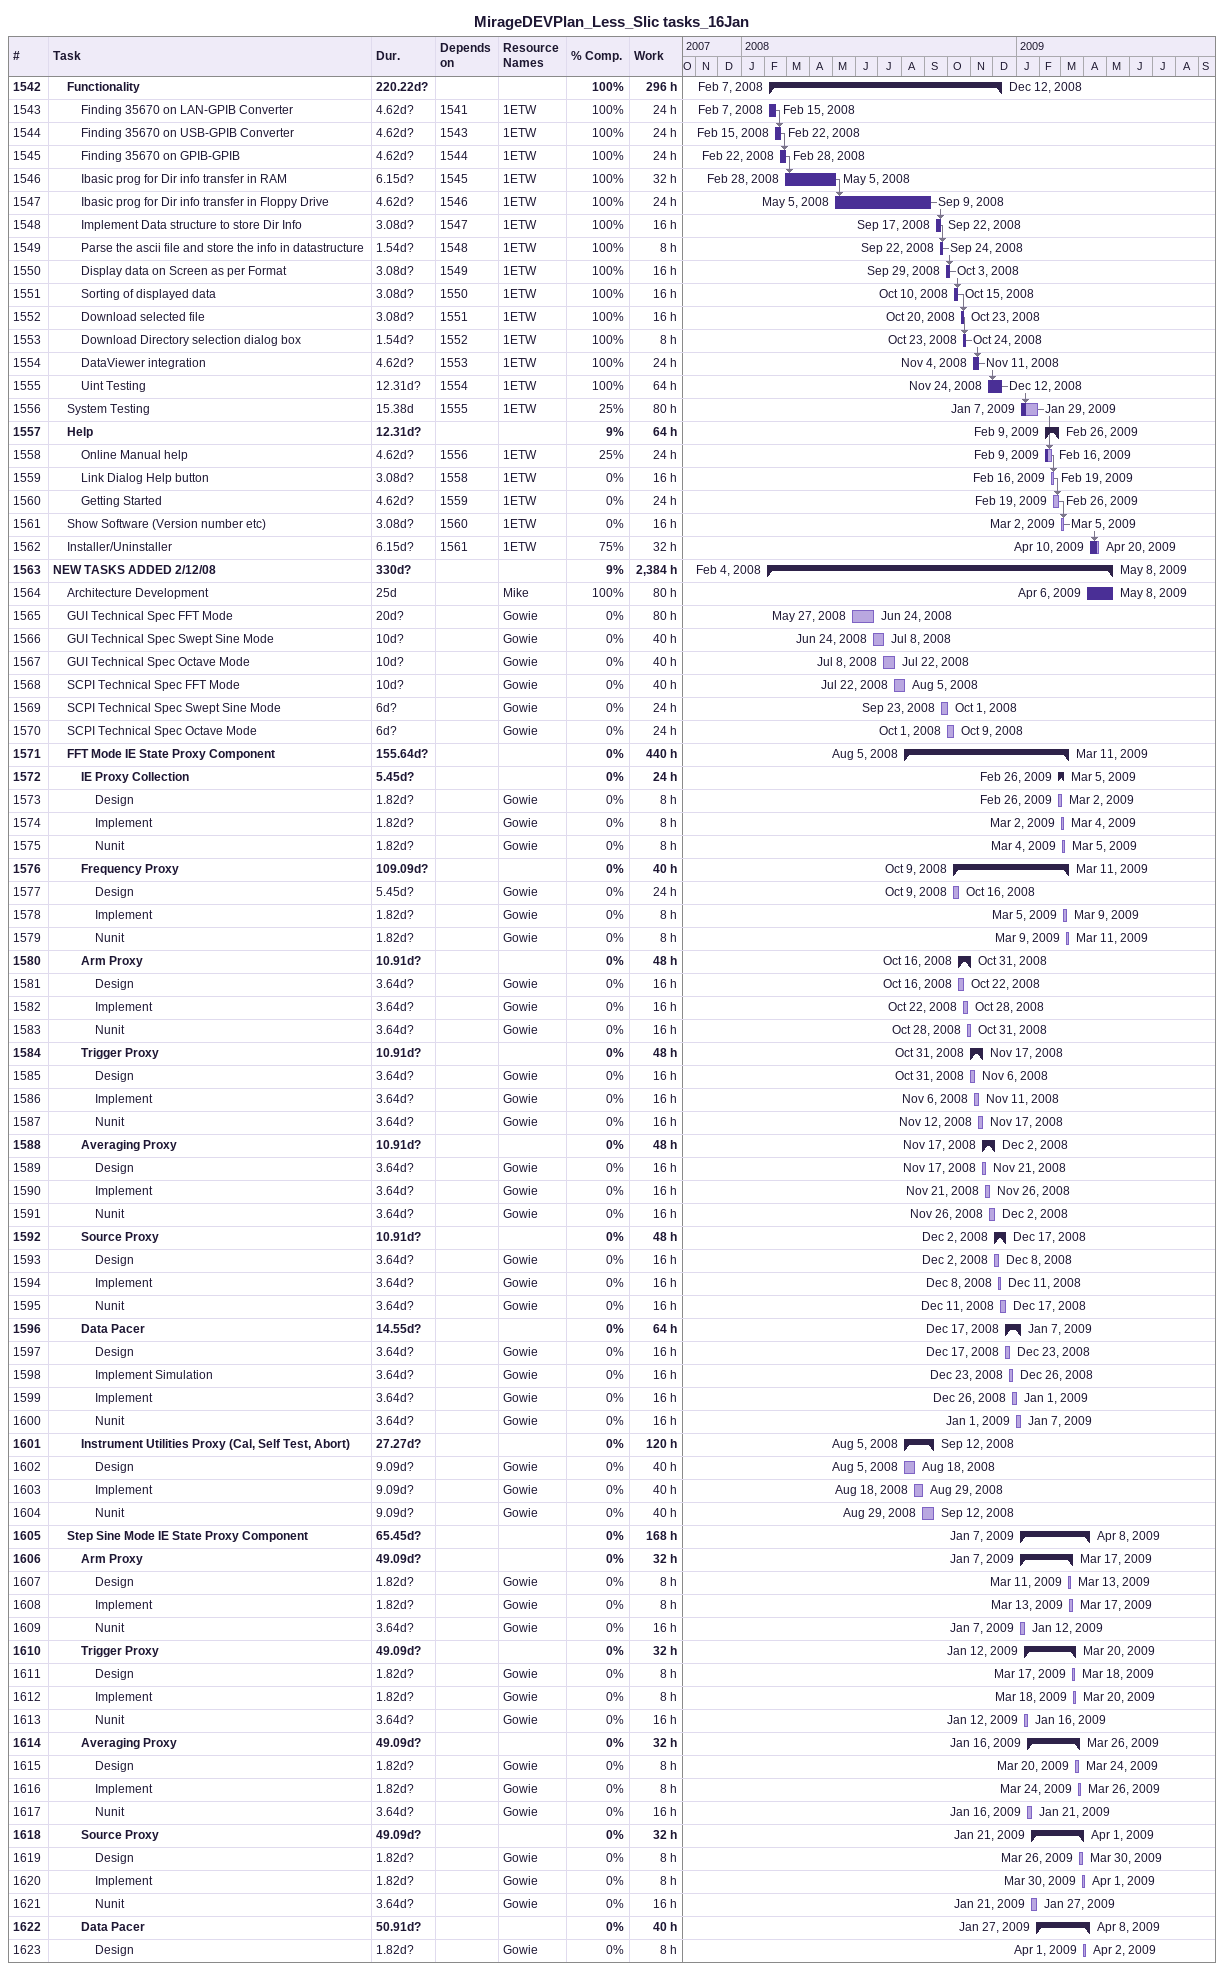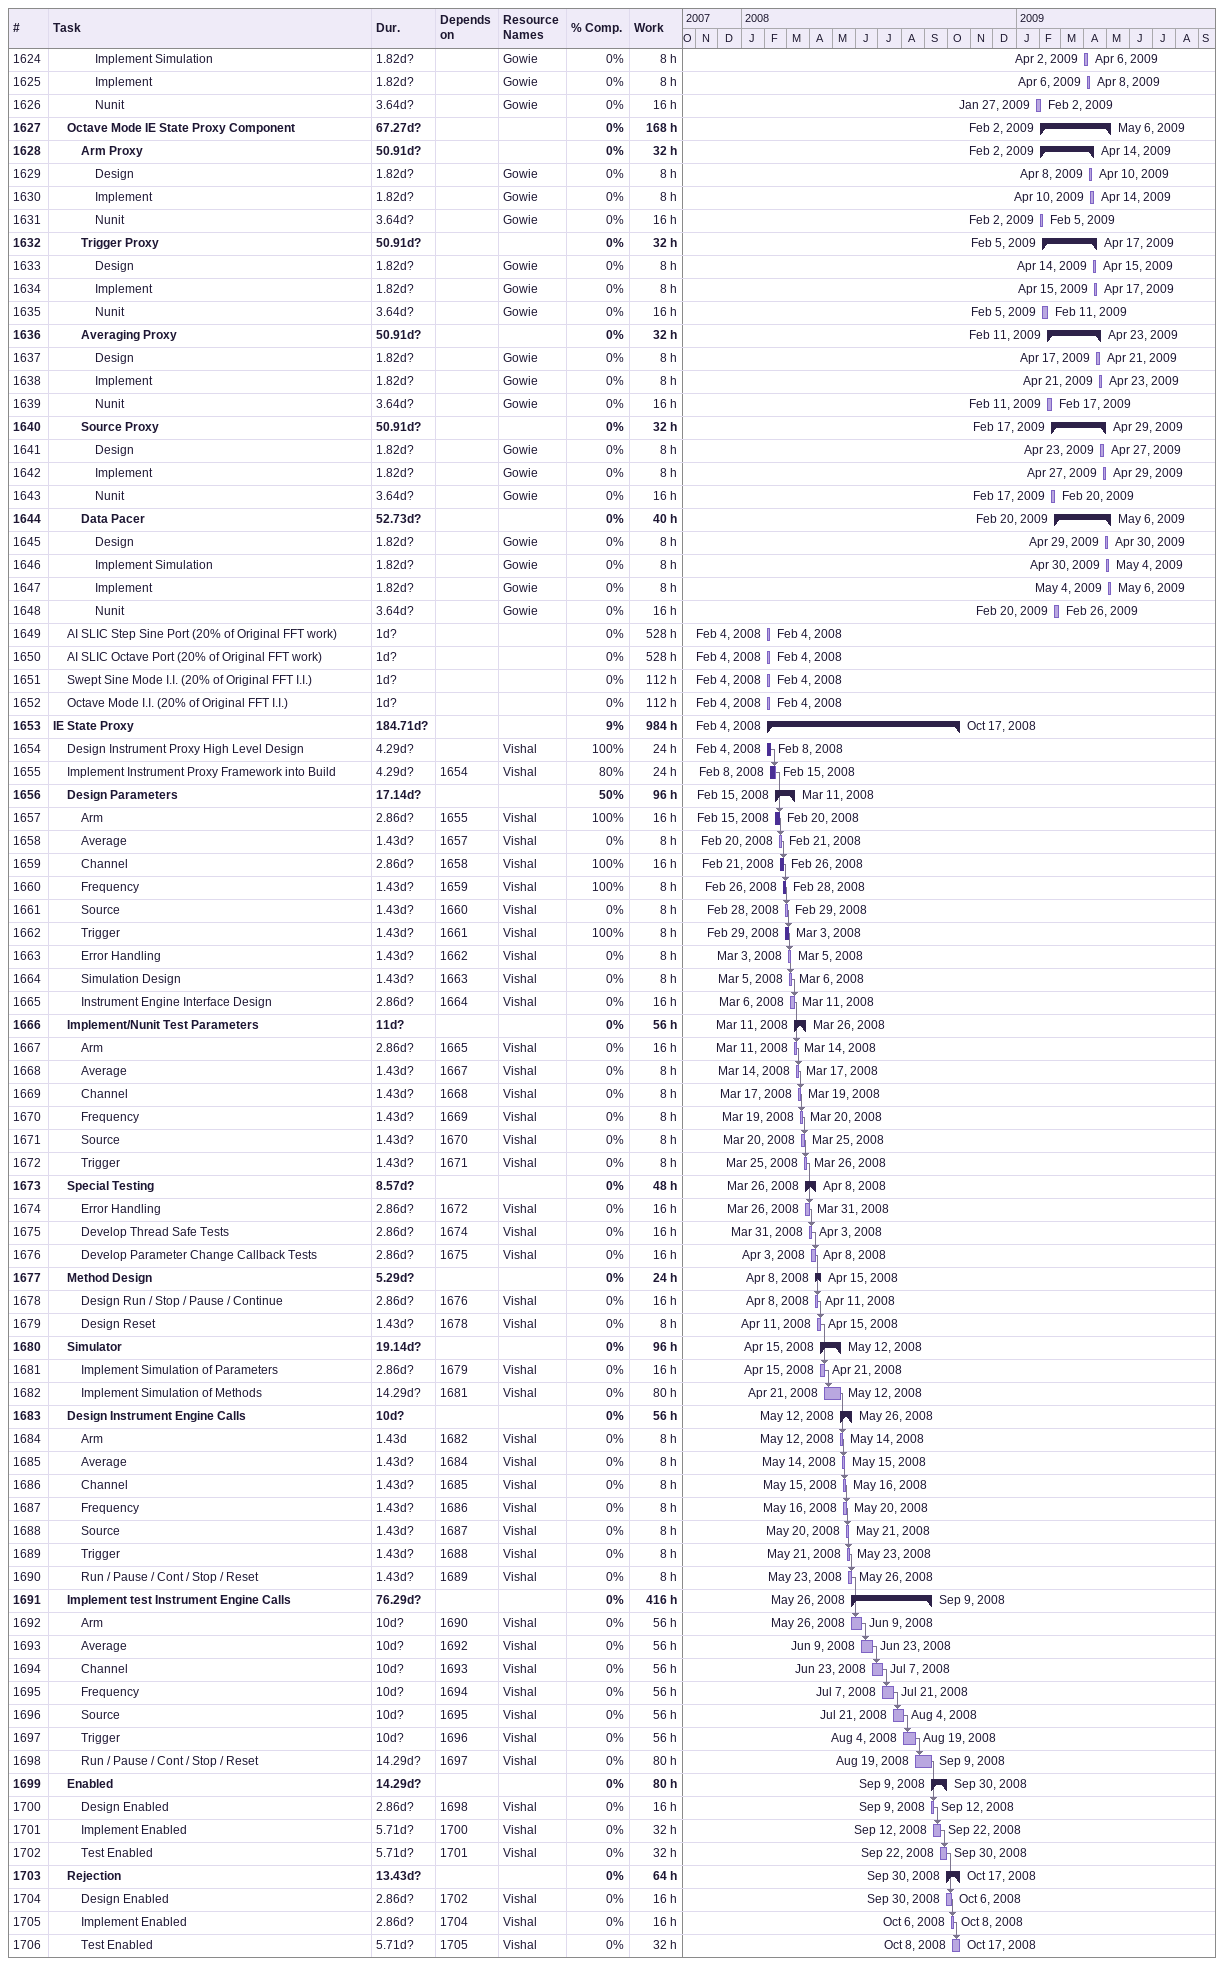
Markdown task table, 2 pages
MirageDEVPlan_Less_Slic tasks_16Jan

| ID | Level | Task | Duration | Start | Finish | Predecessors | Resources | % complete | Work (h) |
|---|---|---|---|---|---|---|---|---|---|
| 1542 | 2 | **Functionality** | 220.22d? | 2008-02-07 | 2008-12-12 |  |  | 100 | 296 |
| 1543 | 3 | Finding 35670 on LAN-GPIB Converter | 4.62d? | 2008-02-07 | 2008-02-15 | 1541 | 1ETW | 100 | 24 |
| 1544 | 3 | Finding 35670 on USB-GPIB Converter | 4.62d? | 2008-02-15 | 2008-02-22 | 1543 | 1ETW | 100 | 24 |
| 1545 | 3 | Finding 35670 on GPIB-GPIB | 4.62d? | 2008-02-22 | 2008-02-28 | 1544 | 1ETW | 100 | 24 |
| 1546 | 3 | Ibasic prog for Dir info transfer in RAM | 6.15d? | 2008-02-28 | 2008-05-05 | 1545 | 1ETW | 100 | 32 |
| 1547 | 3 | Ibasic prog for Dir info transfer in Floppy Drive | 4.62d? | 2008-05-05 | 2008-09-09 | 1546 | 1ETW | 100 | 24 |
| 1548 | 3 | Implement Data structure to store Dir Info | 3.08d? | 2008-09-17 | 2008-09-22 | 1547 | 1ETW | 100 | 16 |
| 1549 | 3 | Parse the ascii file and store the info in datastructure | 1.54d? | 2008-09-22 | 2008-09-24 | 1548 | 1ETW | 100 | 8 |
| 1550 | 3 | Display data on Screen as per Format | 3.08d? | 2008-09-29 | 2008-10-03 | 1549 | 1ETW | 100 | 16 |
| 1551 | 3 | Sorting of displayed data | 3.08d? | 2008-10-10 | 2008-10-15 | 1550 | 1ETW | 100 | 16 |
| 1552 | 3 | Download selected file | 3.08d? | 2008-10-20 | 2008-10-23 | 1551 | 1ETW | 100 | 16 |
| 1553 | 3 | Download Directory selection dialog box | 1.54d? | 2008-10-23 | 2008-10-24 | 1552 | 1ETW | 100 | 8 |
| 1554 | 3 | DataViewer integration | 4.62d? | 2008-11-04 | 2008-11-11 | 1553 | 1ETW | 100 | 24 |
| 1555 | 3 | Uint Testing | 12.31d? | 2008-11-24 | 2008-12-12 | 1554 | 1ETW | 100 | 64 |
| 1556 | 2 | System Testing | 15.38d | 2009-01-07 | 2009-01-29 | 1555 | 1ETW | 25 | 80 |
| 1557 | 2 | **Help** | 12.31d? | 2009-02-09 | 2009-02-26 |  |  | 9 | 64 |
| 1558 | 3 | Online Manual help | 4.62d? | 2009-02-09 | 2009-02-16 | 1556 | 1ETW | 25 | 24 |
| 1559 | 3 | Link Dialog Help button | 3.08d? | 2009-02-16 | 2009-02-19 | 1558 | 1ETW | 0 | 16 |
| 1560 | 3 | Getting Started | 4.62d? | 2009-02-19 | 2009-02-26 | 1559 | 1ETW | 0 | 24 |
| 1561 | 2 | Show Software (Version number etc) | 3.08d? | 2009-03-02 | 2009-03-05 | 1560 | 1ETW | 0 | 16 |
| 1562 | 2 | Installer/Uninstaller | 6.15d? | 2009-04-10 | 2009-04-20 | 1561 | 1ETW | 75 | 32 |
| 1563 | 1 | **NEW TASKS ADDED 2/12/08** | 330d? | 2008-02-04 | 2009-05-08 |  |  | 9 | 2384 |
| 1564 | 2 | Architecture Development | 25d | 2009-04-06 | 2009-05-08 |  | Mike | 100 | 80 |
| 1565 | 2 | GUI Technical Spec FFT Mode | 20d? | 2008-05-27 | 2008-06-24 |  | Gowie | 0 | 80 |
| 1566 | 2 | GUI Technical Spec Swept Sine Mode | 10d? | 2008-06-24 | 2008-07-08 |  | Gowie | 0 | 40 |
| 1567 | 2 | GUI Technical Spec Octave Mode | 10d? | 2008-07-08 | 2008-07-22 |  | Gowie | 0 | 40 |
| 1568 | 2 | SCPI Technical Spec FFT Mode | 10d? | 2008-07-22 | 2008-08-05 |  | Gowie | 0 | 40 |
| 1569 | 2 | SCPI Technical Spec Swept Sine Mode | 6d? | 2008-09-23 | 2008-10-01 |  | Gowie | 0 | 24 |
| 1570 | 2 | SCPI Technical Spec Octave Mode | 6d? | 2008-10-01 | 2008-10-09 |  | Gowie | 0 | 24 |
| 1571 | 2 | **FFT Mode IE State Proxy Component** | 155.64d? | 2008-08-05 | 2009-03-11 |  |  | 0 | 440 |
| 1572 | 3 | **IE Proxy Collection** | 5.45d? | 2009-02-26 | 2009-03-05 |  |  | 0 | 24 |
| 1573 | 4 | Design | 1.82d? | 2009-02-26 | 2009-03-02 |  | Gowie | 0 | 8 |
| 1574 | 4 | Implement | 1.82d? | 2009-03-02 | 2009-03-04 |  | Gowie | 0 | 8 |
| 1575 | 4 | Nunit | 1.82d? | 2009-03-04 | 2009-03-05 |  | Gowie | 0 | 8 |
| 1576 | 3 | **Frequency Proxy** | 109.09d? | 2008-10-09 | 2009-03-11 |  |  | 0 | 40 |
| 1577 | 4 | Design | 5.45d? | 2008-10-09 | 2008-10-16 |  | Gowie | 0 | 24 |
| 1578 | 4 | Implement | 1.82d? | 2009-03-05 | 2009-03-09 |  | Gowie | 0 | 8 |
| 1579 | 4 | Nunit | 1.82d? | 2009-03-09 | 2009-03-11 |  | Gowie | 0 | 8 |
| 1580 | 3 | **Arm Proxy** | 10.91d? | 2008-10-16 | 2008-10-31 |  |  | 0 | 48 |
| 1581 | 4 | Design | 3.64d? | 2008-10-16 | 2008-10-22 |  | Gowie | 0 | 16 |
| 1582 | 4 | Implement | 3.64d? | 2008-10-22 | 2008-10-28 |  | Gowie | 0 | 16 |
| 1583 | 4 | Nunit | 3.64d? | 2008-10-28 | 2008-10-31 |  | Gowie | 0 | 16 |
| 1584 | 3 | **Trigger Proxy** | 10.91d? | 2008-10-31 | 2008-11-17 |  |  | 0 | 48 |
| 1585 | 4 | Design | 3.64d? | 2008-10-31 | 2008-11-06 |  | Gowie | 0 | 16 |
| 1586 | 4 | Implement | 3.64d? | 2008-11-06 | 2008-11-11 |  | Gowie | 0 | 16 |
| 1587 | 4 | Nunit | 3.64d? | 2008-11-12 | 2008-11-17 |  | Gowie | 0 | 16 |
| 1588 | 3 | **Averaging Proxy** | 10.91d? | 2008-11-17 | 2008-12-02 |  |  | 0 | 48 |
| 1589 | 4 | Design | 3.64d? | 2008-11-17 | 2008-11-21 |  | Gowie | 0 | 16 |
| 1590 | 4 | Implement | 3.64d? | 2008-11-21 | 2008-11-26 |  | Gowie | 0 | 16 |
| 1591 | 4 | Nunit | 3.64d? | 2008-11-26 | 2008-12-02 |  | Gowie | 0 | 16 |
| 1592 | 3 | **Source Proxy** | 10.91d? | 2008-12-02 | 2008-12-17 |  |  | 0 | 48 |
| 1593 | 4 | Design | 3.64d? | 2008-12-02 | 2008-12-08 |  | Gowie | 0 | 16 |
| 1594 | 4 | Implement | 3.64d? | 2008-12-08 | 2008-12-11 |  | Gowie | 0 | 16 |
| 1595 | 4 | Nunit | 3.64d? | 2008-12-11 | 2008-12-17 |  | Gowie | 0 | 16 |
| 1596 | 3 | **Data Pacer** | 14.55d? | 2008-12-17 | 2009-01-07 |  |  | 0 | 64 |
| 1597 | 4 | Design | 3.64d? | 2008-12-17 | 2008-12-23 |  | Gowie | 0 | 16 |
| 1598 | 4 | Implement Simulation | 3.64d? | 2008-12-23 | 2008-12-26 |  | Gowie | 0 | 16 |
| 1599 | 4 | Implement | 3.64d? | 2008-12-26 | 2009-01-01 |  | Gowie | 0 | 16 |
| 1600 | 4 | Nunit | 3.64d? | 2009-01-01 | 2009-01-07 |  | Gowie | 0 | 16 |
| 1601 | 3 | **Instrument Utilities Proxy (Cal, Self Test, Abort)** | 27.27d? | 2008-08-05 | 2008-09-12 |  |  | 0 | 120 |
| 1602 | 4 | Design | 9.09d? | 2008-08-05 | 2008-08-18 |  | Gowie | 0 | 40 |
| 1603 | 4 | Implement | 9.09d? | 2008-08-18 | 2008-08-29 |  | Gowie | 0 | 40 |
| 1604 | 4 | Nunit | 9.09d? | 2008-08-29 | 2008-09-12 |  | Gowie | 0 | 40 |
| 1605 | 2 | **Step Sine Mode IE State Proxy Component** | 65.45d? | 2009-01-07 | 2009-04-08 |  |  | 0 | 168 |
| 1606 | 3 | **Arm Proxy** | 49.09d? | 2009-01-07 | 2009-03-17 |  |  | 0 | 32 |
| 1607 | 4 | Design | 1.82d? | 2009-03-11 | 2009-03-13 |  | Gowie | 0 | 8 |
| 1608 | 4 | Implement | 1.82d? | 2009-03-13 | 2009-03-17 |  | Gowie | 0 | 8 |
| 1609 | 4 | Nunit | 3.64d? | 2009-01-07 | 2009-01-12 |  | Gowie | 0 | 16 |
| 1610 | 3 | **Trigger Proxy** | 49.09d? | 2009-01-12 | 2009-03-20 |  |  | 0 | 32 |
| 1611 | 4 | Design | 1.82d? | 2009-03-17 | 2009-03-18 |  | Gowie | 0 | 8 |
| 1612 | 4 | Implement | 1.82d? | 2009-03-18 | 2009-03-20 |  | Gowie | 0 | 8 |
| 1613 | 4 | Nunit | 3.64d? | 2009-01-12 | 2009-01-16 |  | Gowie | 0 | 16 |
| 1614 | 3 | **Averaging Proxy** | 49.09d? | 2009-01-16 | 2009-03-26 |  |  | 0 | 32 |
| 1615 | 4 | Design | 1.82d? | 2009-03-20 | 2009-03-24 |  | Gowie | 0 | 8 |
| 1616 | 4 | Implement | 1.82d? | 2009-03-24 | 2009-03-26 |  | Gowie | 0 | 8 |
| 1617 | 4 | Nunit | 3.64d? | 2009-01-16 | 2009-01-21 |  | Gowie | 0 | 16 |
| 1618 | 3 | **Source Proxy** | 49.09d? | 2009-01-21 | 2009-04-01 |  |  | 0 | 32 |
| 1619 | 4 | Design | 1.82d? | 2009-03-26 | 2009-03-30 |  | Gowie | 0 | 8 |
| 1620 | 4 | Implement | 1.82d? | 2009-03-30 | 2009-04-01 |  | Gowie | 0 | 8 |
| 1621 | 4 | Nunit | 3.64d? | 2009-01-21 | 2009-01-27 |  | Gowie | 0 | 16 |
| 1622 | 3 | **Data Pacer** | 50.91d? | 2009-01-27 | 2009-04-08 |  |  | 0 | 40 |
| 1623 | 4 | Design | 1.82d? | 2009-04-01 | 2009-04-02 |  | Gowie | 0 | 8 |
| 1624 | 4 | Implement Simulation | 1.82d? | 2009-04-02 | 2009-04-06 |  | Gowie | 0 | 8 |
| 1625 | 4 | Implement | 1.82d? | 2009-04-06 | 2009-04-08 |  | Gowie | 0 | 8 |
| 1626 | 4 | Nunit | 3.64d? | 2009-01-27 | 2009-02-02 |  | Gowie | 0 | 16 |
| 1627 | 2 | **Octave Mode IE State Proxy Component** | 67.27d? | 2009-02-02 | 2009-05-06 |  |  | 0 | 168 |
| 1628 | 3 | **Arm Proxy** | 50.91d? | 2009-02-02 | 2009-04-14 |  |  | 0 | 32 |
| 1629 | 4 | Design | 1.82d? | 2009-04-08 | 2009-04-10 |  | Gowie | 0 | 8 |
| 1630 | 4 | Implement | 1.82d? | 2009-04-10 | 2009-04-14 |  | Gowie | 0 | 8 |
| 1631 | 4 | Nunit | 3.64d? | 2009-02-02 | 2009-02-05 |  | Gowie | 0 | 16 |
| 1632 | 3 | **Trigger Proxy** | 50.91d? | 2009-02-05 | 2009-04-17 |  |  | 0 | 32 |
| 1633 | 4 | Design | 1.82d? | 2009-04-14 | 2009-04-15 |  | Gowie | 0 | 8 |
| 1634 | 4 | Implement | 1.82d? | 2009-04-15 | 2009-04-17 |  | Gowie | 0 | 8 |
| 1635 | 4 | Nunit | 3.64d? | 2009-02-05 | 2009-02-11 |  | Gowie | 0 | 16 |
| 1636 | 3 | **Averaging Proxy** | 50.91d? | 2009-02-11 | 2009-04-23 |  |  | 0 | 32 |
| 1637 | 4 | Design | 1.82d? | 2009-04-17 | 2009-04-21 |  | Gowie | 0 | 8 |
| 1638 | 4 | Implement | 1.82d? | 2009-04-21 | 2009-04-23 |  | Gowie | 0 | 8 |
| 1639 | 4 | Nunit | 3.64d? | 2009-02-11 | 2009-02-17 |  | Gowie | 0 | 16 |
| 1640 | 3 | **Source Proxy** | 50.91d? | 2009-02-17 | 2009-04-29 |  |  | 0 | 32 |
| 1641 | 4 | Design | 1.82d? | 2009-04-23 | 2009-04-27 |  | Gowie | 0 | 8 |
| 1642 | 4 | Implement | 1.82d? | 2009-04-27 | 2009-04-29 |  | Gowie | 0 | 8 |
| 1643 | 4 | Nunit | 3.64d? | 2009-02-17 | 2009-02-20 |  | Gowie | 0 | 16 |
| 1644 | 3 | **Data Pacer** | 52.73d? | 2009-02-20 | 2009-05-06 |  |  | 0 | 40 |
| 1645 | 4 | Design | 1.82d? | 2009-04-29 | 2009-04-30 |  | Gowie | 0 | 8 |
| 1646 | 4 | Implement Simulation | 1.82d? | 2009-04-30 | 2009-05-04 |  | Gowie | 0 | 8 |
| 1647 | 4 | Implement | 1.82d? | 2009-05-04 | 2009-05-06 |  | Gowie | 0 | 8 |
| 1648 | 4 | Nunit | 3.64d? | 2009-02-20 | 2009-02-26 |  | Gowie | 0 | 16 |
| 1649 | 2 | AI SLIC Step Sine Port (20% of Original FFT work) | 1d? | 2008-02-04 | 2008-02-04 |  |  | 0 | 528 |
| 1650 | 2 | AI SLIC Octave Port (20% of Original FFT work) | 1d? | 2008-02-04 | 2008-02-04 |  |  | 0 | 528 |
| 1651 | 2 | Swept Sine Mode I.I. (20% of Original FFT I.I.) | 1d? | 2008-02-04 | 2008-02-04 |  |  | 0 | 112 |
| 1652 | 2 | Octave Mode I.I. (20% of Original FFT I.I.) | 1d? | 2008-02-04 | 2008-02-04 |  |  | 0 | 112 |
| 1653 | 1 | **IE State Proxy** | 184.71d? | 2008-02-04 | 2008-10-17 |  |  | 9 | 984 |
| 1654 | 2 | Design Instrument Proxy High Level Design | 4.29d? | 2008-02-04 | 2008-02-08 |  | Vishal | 100 | 24 |
| 1655 | 2 | Implement Instrument Proxy Framework into Build | 4.29d? | 2008-02-08 | 2008-02-15 | 1654 | Vishal | 80 | 24 |
| 1656 | 2 | **Design Parameters** | 17.14d? | 2008-02-15 | 2008-03-11 |  |  | 50 | 96 |
| 1657 | 3 | Arm | 2.86d? | 2008-02-15 | 2008-02-20 | 1655 | Vishal | 100 | 16 |
| 1658 | 3 | Average | 1.43d? | 2008-02-20 | 2008-02-21 | 1657 | Vishal | 0 | 8 |
| 1659 | 3 | Channel | 2.86d? | 2008-02-21 | 2008-02-26 | 1658 | Vishal | 100 | 16 |
| 1660 | 3 | Frequency | 1.43d? | 2008-02-26 | 2008-02-28 | 1659 | Vishal | 100 | 8 |
| 1661 | 3 | Source | 1.43d? | 2008-02-28 | 2008-02-29 | 1660 | Vishal | 0 | 8 |
| 1662 | 3 | Trigger | 1.43d? | 2008-02-29 | 2008-03-03 | 1661 | Vishal | 100 | 8 |
| 1663 | 3 | Error Handling | 1.43d? | 2008-03-03 | 2008-03-05 | 1662 | Vishal | 0 | 8 |
| 1664 | 3 | Simulation Design | 1.43d? | 2008-03-05 | 2008-03-06 | 1663 | Vishal | 0 | 8 |
| 1665 | 3 | Instrument Engine Interface Design | 2.86d? | 2008-03-06 | 2008-03-11 | 1664 | Vishal | 0 | 16 |
| 1666 | 2 | **Implement/Nunit Test Parameters** | 11d? | 2008-03-11 | 2008-03-26 |  |  | 0 | 56 |
| 1667 | 3 | Arm | 2.86d? | 2008-03-11 | 2008-03-14 | 1665 | Vishal | 0 | 16 |
| 1668 | 3 | Average | 1.43d? | 2008-03-14 | 2008-03-17 | 1667 | Vishal | 0 | 8 |
| 1669 | 3 | Channel | 1.43d? | 2008-03-17 | 2008-03-19 | 1668 | Vishal | 0 | 8 |
| 1670 | 3 | Frequency | 1.43d? | 2008-03-19 | 2008-03-20 | 1669 | Vishal | 0 | 8 |
| 1671 | 3 | Source | 1.43d? | 2008-03-20 | 2008-03-25 | 1670 | Vishal | 0 | 8 |
| 1672 | 3 | Trigger | 1.43d? | 2008-03-25 | 2008-03-26 | 1671 | Vishal | 0 | 8 |
| 1673 | 2 | **Special Testing** | 8.57d? | 2008-03-26 | 2008-04-08 |  |  | 0 | 48 |
| 1674 | 3 | Error Handling | 2.86d? | 2008-03-26 | 2008-03-31 | 1672 | Vishal | 0 | 16 |
| 1675 | 3 | Develop Thread Safe Tests | 2.86d? | 2008-03-31 | 2008-04-03 | 1674 | Vishal | 0 | 16 |
| 1676 | 3 | Develop Parameter Change Callback Tests | 2.86d? | 2008-04-03 | 2008-04-08 | 1675 | Vishal | 0 | 16 |
| 1677 | 2 | **Method Design** | 5.29d? | 2008-04-08 | 2008-04-15 |  |  | 0 | 24 |
| 1678 | 3 | Design Run / Stop / Pause / Continue | 2.86d? | 2008-04-08 | 2008-04-11 | 1676 | Vishal | 0 | 16 |
| 1679 | 3 | Design Reset | 1.43d? | 2008-04-11 | 2008-04-15 | 1678 | Vishal | 0 | 8 |
| 1680 | 2 | **Simulator** | 19.14d? | 2008-04-15 | 2008-05-12 |  |  | 0 | 96 |
| 1681 | 3 | Implement Simulation of Parameters | 2.86d? | 2008-04-15 | 2008-04-21 | 1679 | Vishal | 0 | 16 |
| 1682 | 3 | Implement Simulation of Methods | 14.29d? | 2008-04-21 | 2008-05-12 | 1681 | Vishal | 0 | 80 |
| 1683 | 2 | **Design Instrument Engine Calls** | 10d? | 2008-05-12 | 2008-05-26 |  |  | 0 | 56 |
| 1684 | 3 | Arm | 1.43d | 2008-05-12 | 2008-05-14 | 1682 | Vishal | 0 | 8 |
| 1685 | 3 | Average | 1.43d? | 2008-05-14 | 2008-05-15 | 1684 | Vishal | 0 | 8 |
| 1686 | 3 | Channel | 1.43d? | 2008-05-15 | 2008-05-16 | 1685 | Vishal | 0 | 8 |
| 1687 | 3 | Frequency | 1.43d? | 2008-05-16 | 2008-05-20 | 1686 | Vishal | 0 | 8 |
| 1688 | 3 | Source | 1.43d? | 2008-05-20 | 2008-05-21 | 1687 | Vishal | 0 | 8 |
| 1689 | 3 | Trigger | 1.43d? | 2008-05-21 | 2008-05-23 | 1688 | Vishal | 0 | 8 |
| 1690 | 3 | Run / Pause / Cont / Stop / Reset | 1.43d? | 2008-05-23 | 2008-05-26 | 1689 | Vishal | 0 | 8 |
| 1691 | 2 | **Implement test Instrument Engine Calls** | 76.29d? | 2008-05-26 | 2008-09-09 |  |  | 0 | 416 |
| 1692 | 3 | Arm | 10d? | 2008-05-26 | 2008-06-09 | 1690 | Vishal | 0 | 56 |
| 1693 | 3 | Average | 10d? | 2008-06-09 | 2008-06-23 | 1692 | Vishal | 0 | 56 |
| 1694 | 3 | Channel | 10d? | 2008-06-23 | 2008-07-07 | 1693 | Vishal | 0 | 56 |
| 1695 | 3 | Frequency | 10d? | 2008-07-07 | 2008-07-21 | 1694 | Vishal | 0 | 56 |
| 1696 | 3 | Source | 10d? | 2008-07-21 | 2008-08-04 | 1695 | Vishal | 0 | 56 |
| 1697 | 3 | Trigger | 10d? | 2008-08-04 | 2008-08-19 | 1696 | Vishal | 0 | 56 |
| 1698 | 3 | Run / Pause / Cont / Stop / Reset | 14.29d? | 2008-08-19 | 2008-09-09 | 1697 | Vishal | 0 | 80 |
| 1699 | 2 | **Enabled** | 14.29d? | 2008-09-09 | 2008-09-30 |  |  | 0 | 80 |
| 1700 | 3 | Design Enabled | 2.86d? | 2008-09-09 | 2008-09-12 | 1698 | Vishal | 0 | 16 |
| 1701 | 3 | Implement Enabled | 5.71d? | 2008-09-12 | 2008-09-22 | 1700 | Vishal | 0 | 32 |
| 1702 | 3 | Test Enabled | 5.71d? | 2008-09-22 | 2008-09-30 | 1701 | Vishal | 0 | 32 |
| 1703 | 2 | **Rejection** | 13.43d? | 2008-09-30 | 2008-10-17 |  |  | 0 | 64 |
| 1704 | 3 | Design Enabled | 2.86d? | 2008-09-30 | 2008-10-06 | 1702 | Vishal | 0 | 16 |
| 1705 | 3 | Implement Enabled | 2.86d? | 2008-10-06 | 2008-10-08 | 1704 | Vishal | 0 | 16 |
| 1706 | 3 | Test Enabled | 5.71d? | 2008-10-08 | 2008-10-17 | 1705 | Vishal | 0 | 32 |
